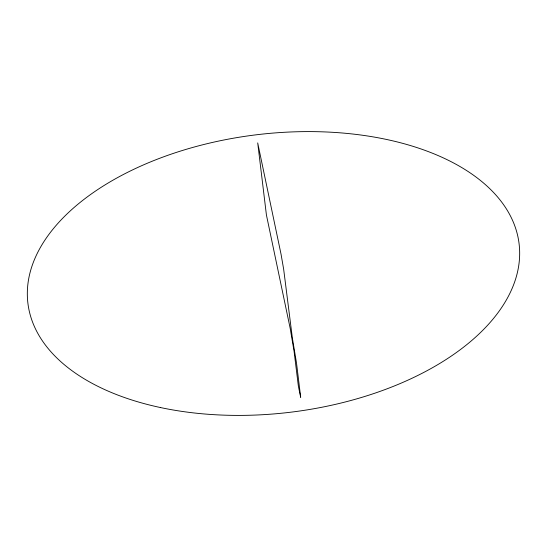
<?xml version="1.0" encoding="UTF-8"?>
<svg xmlns="http://www.w3.org/2000/svg" width="547" height="547" viewBox="0 0 547 547"><rect width="100%" height="100%" fill="white"/><g stroke="black" fill="none" stroke-linecap="round" stroke-linejoin="round"><path stroke-width="0.82" d="M300.686 397.266L296.522 363.119L292.399 338.224L283.667 269.295L281.062 254.293L257.699 142.904L266.416 214.957L290.142 328.118L294.088 351.42L298.382 386.223L300.659 397.218M160.64 407.583A247.388 139.765 -6.9 0 0 519.39 246.69A247.388 139.765 -6.9 0 0 140.47 166.226A247.388 139.765 -6.9 0 0 160.64 407.583"/></g></svg>
